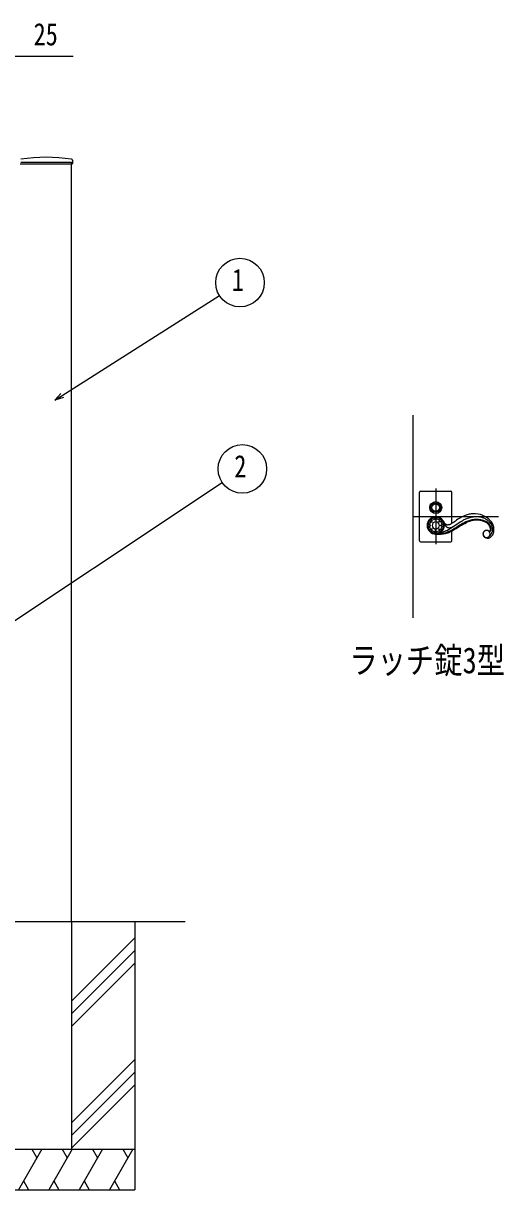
# Model space of a CAD drawing. Units: millimetres, scale not verified. Extents: x -4205 to 4205, y -2970 to 2970.
# Drawn here: x 425 to 1374, y -658 to 1647 of the extents above; entities that cross this region are included whole.
import ezdxf
from ezdxf.enums import TextEntityAlignment as Align

# ---------------------------------------------------------------- set-up
doc = ezdxf.new("R2010")
doc.units = ezdxf.units.MM
doc.header["$LTSCALE"] = 10
for name, color, linetype in [('0-1_FRONT_V1', 7, 'Continuous'), ('0-3_USER1', 3, 'Continuous'), ('0-4_YKK_12', 2, 'Continuous'), ('0-5_YKK_13', 4, 'Continuous'), ('0-6_YKK_A1', 4, 'Continuous'), ('0-7_YKK_D', 6, 'Continuous')]:
    doc.layers.add(name, color=color, linetype=linetype)
doc.styles.add('ＭＳ ゴシック', font='')
doc.styles.get('ＭＳ ゴシック').set_extended_font_data('MS Gothic')

msp = doc.modelspace()

# ---------------------------------------------------------------- linework, layer by layer
at = {"layer": '0-1_FRONT_V1'}
msp.add_line((1195.02, 872.33), (1195.02, 472.33), dxfattribs=at)
at = {"layer": '0-4_YKK_12'}
for p, q in [((1240.02, 727.33), (1240.02, 617.33)), ((1195.02, 672.33), (1364.31, 672.33))]:
    msp.add_line(p, q, dxfattribs=at)
at = {"layer": '0-5_YKK_13'}
for p, q in [((1208.02, 624.33), (1208.02, 720.33)), ((1210.02, 722.33), (1270.02, 722.33)), ((1272.02, 658.62), (1272.02, 720.33)), ((1239.84, 664.05), (1237.4, 669.94)), ((1242.36, 670.05), (1239.84, 664.05)), ((1246.49, 661.3), (1248.97, 667.31)), ((1252.63, 663.82), (1246.49, 661.3)), ((1246.5, 648.01), (1252.63, 645.49)), ((1248.97, 641.99), (1246.5, 648.01)), ((1249.25, 654.66), (1255.51, 657.27)), ((1255.51, 652.04), (1249.25, 654.66)), ((1342.22, 660.59), (1341.8, 660.89)), ((1350.19, 656.78), (1350.49, 656.24)), ((1210.02, 622.33), (1270.02, 622.33)), ((1263.44, 641.32), (1262.85, 641.13)), ((1272.02, 624.33), (1272.03, 643.56)), ((1344.37, 643.51), (1344.15, 643.65)), ((1344.37, 643.49), (1344.15, 643.63))]:
    msp.add_line(p, q, dxfattribs=at)
for points in [[(1224.83, 652.3), (1230.45, 654.66), (1224.83, 657)], [(1227.6, 663.6), (1233.21, 661.3), (1230.87, 666.97)], [(1230.87, 642.33), (1233.2, 648.01), (1227.6, 645.7)], [(1242.36, 639.26), (1239.84, 645.26), (1237.4, 639.37)], [(1247.12, 638.93), (1247.12, 638.94), (1253.82, 641.39), (1256.23, 642.33), (1258.02, 643.06), (1259.43, 643.66), (1259.97, 643.9), (1260.73, 644.25), (1261.21, 644.47), (1261.66, 644.69), (1262.06, 644.89), (1272.62, 650.89), (1274.51, 652.05), (1274.81, 652.24), (1289.96, 662.14), (1291.92, 663.32), (1292.24, 663.5), (1294.39, 664.69)], [(1258.07, 658.71), (1257.62, 659.25), (1257.3, 659.66), (1256.9, 660.21), (1256.52, 660.76), (1255.28, 662.69)], [(1255.82, 661.69), (1256.4, 660.12), (1256.96, 658.72), (1257.51, 657.46), (1257.92, 656.62), (1258.46, 655.6), (1258.98, 654.71)], [(1263.33, 650.75), (1263.65, 650.64), (1263.75, 650.61), (1263.95, 650.55), (1264.16, 650.49), (1264.71, 650.34)], [(1264.81, 640.22), (1266.38, 640.83), (1267.97, 641.52), (1269.59, 642.3), (1271.22, 643.13), (1272.84, 644.02), (1274.84, 645.17), (1276.81, 646.36), (1277.96, 647.07), (1279.44, 648.01), (1280.52, 648.71), (1286.52, 652.6), (1291.3, 655.46), (1293.99, 656.96), (1297.39, 658.73), (1300.6, 660.24)], [(1264.81, 640.2), (1266.38, 640.81), (1267.97, 641.51), (1269.59, 642.28), (1271.22, 643.11), (1272.84, 644), (1274.84, 645.15), (1276.81, 646.34), (1277.96, 647.05), (1279.44, 648), (1280.52, 648.69), (1286.52, 652.58), (1291.3, 655.44), (1293.99, 656.95), (1297.39, 658.71), (1300.6, 660.22)], [(1299.58, 661.41), (1296.33, 659.87), (1292.95, 658.1), (1288.97, 655.83), (1285.73, 653.85), (1282.3, 651.64), (1282.05, 651.48), (1277.03, 648.25), (1275.19, 647.11), (1272.96, 645.8), (1271.35, 644.9), (1269.41, 643.87), (1267.8, 643.08), (1266.21, 642.37), (1264.96, 641.86)], [(1279.08, 663.33), (1278.22, 662.71), (1277.12, 661.91), (1276.58, 661.53), (1275.26, 660.62), (1274.75, 660.28), (1273.74, 659.63), (1272.76, 659.03), (1271.56, 658.35), (1270.38, 657.75)], [(1348.19, 648.18), (1348.27, 647.48), (1348.31, 646.83)], [(1348.19, 648.16), (1348.27, 647.46), (1348.31, 646.81)], [(1354.65, 651.64), (1354.36, 653.13), (1354.1, 654.12)], [(1239.22, 637.57), (1239.53, 637.55), (1242.37, 637.34), (1244, 637.26), (1246.34, 637.2)], [(1239.22, 637.55), (1239.53, 637.53), (1242.37, 637.32), (1244, 637.24), (1246.34, 637.18)], [(1245.17, 638.71), (1242.88, 638.8), (1240.95, 638.92), (1239.67, 639.02), (1239.35, 639.05)]]:
    msp.add_lwpolyline(points, dxfattribs=at)
for radius in [11.82, 9.32, 7.33]:
    msp.add_circle((1240.02, 689.83), radius, dxfattribs=at)
for centre, radius, start, end in [((1210.02, 720.33), 2, 90, 180), ((1270.02, 720.33), 2, 0, 90), ((1240.19, 654.65), 17.1, 89.99952, 179.99961), ((1240.58, 654.26), 15.99, 92.02188, 178.60124), ((1239.8, 654.26), 15.99, 1.39626, 89.22804), ((1240.19, 654.65), 17.1, 0.00026, 90.00034), ((1336.59, 584.42), 97.65, 119.21353, 126.08696), ((1329.39, 595.21), 84.72, 111.64636, 118.51979), ((1325.6, 604.1), 68.16, 101.23816, 117.25485), ((1323.93, 605.57), 73.09, 103.79639, 110.66982), ((1319.66, 615.2), 62.75, 95.23301, 102.10644), ((1321.7, 615.14), 56.6, 92.67111, 99.54454), ((1316.45, 634.53), 43.22, 41.51125, 93.32231), ((1320.28, 629.48), 42.21, 80.20324, 91.65286), ((1317.07, 618.04), 54.05, 76.62201, 78.91376), ((1317.26, 622.25), 49.92, 68.83918, 75.71261), ((1318.38, 628.11), 44.06, 58.28284, 67.44528), ((1240.19, 654.65), 17.1, 180.00106, 270.00115), ((1240.58, 655.05), 15.99, 181.39949, 268.60513), ((1240.51, 654.34), 12.92, 141.18186, 173.4332), ((1240.51, 654.97), 12.92, 186.54805, 218.79962), ((1240.51, 654.97), 12.92, 229.10126, 261.3756), ((1240.51, 654.34), 12.92, 98.62675, 130.87858), ((1240.19, 654.65), 7, 89.99807, 179.99816), ((1240.19, 654.65), 7, 180.00184, 270.00193), ((1240.02, 654.48), 7.18, 1.39915, 88.60478), ((1240.02, 654.83), 7.18, 271.39522, 358.60085), ((1239.8, 655.04), 15.99, 271.39737, 358.60301), ((1240.19, 654.65), 17.1, 269.99991, 0), ((1239.88, 654.34), 12.92, 52.06723, 84.30866), ((1239.88, 654.34), 12.92, 7.77907, 40.01768), ((1239.88, 654.97), 12.92, 319.98744, 352.23474), ((1274.17, 673.62), 21.94, 222.79048, 225.08223), ((1273.46, 674.4), 22.02, 227.83906, 230.13081), ((1278.63, 667.14), 23.25, 212.30567, 214.59742), ((1263.64, 663.06), 7.03, 232.26737, 268.62848), ((1276.49, 666.15), 20.93, 215.7076, 217.99935), ((1274.54, 665.27), 18.86, 219.54505, 221.8368), ((1272.83, 664.49), 17.07, 223.69988, 225.99163), ((1267.6, 659.61), 9.94, 228.10386, 234.97729), ((1266.2, 658.25), 8.03, 237.63273, 249.08235), ((1263.27, 673.5), 17.47, 270.66301, 275.24606), ((1267.18, 662.13), 12.04, 258.1697, 276.46539), ((1262.41, 674.98), 19.03, 277.417, 286.57944), ((1255.98, 691.36), 36.59, 288.91349, 291.20524), ((1264.27, 678.19), 28.35, 278.65422, 280.94597), ((1256.95, 686.45), 31.68, 292.78429, 295.07605), ((1263.85, 676.07), 26.35, 282.70921, 285.00097), ((1262.57, 678.63), 29.17, 286.1267, 288.41846), ((1258.7, 687.87), 39.17, 289.52635, 291.81811), ((1256.08, 692.28), 44.24, 292.83713, 295.12888), ((1342.16, 565.17), 105.24, 111.57765, 113.8694), ((1337.59, 576.15), 91.87, 111.4536, 113.74535), ((1337.59, 576.13), 91.87, 111.4536, 113.74535), ((1337.82, 570.74), 98.48, 108.12536, 110.41711), ((1345.01, 548.85), 120.03, 107.69141, 109.98317), ((1345.01, 548.84), 120.03, 107.69141, 109.98317), ((1337.92, 557.84), 110.85, 103.80752, 106.09927), ((1331.06, 582.41), 83.87, 103.28473, 105.57648), ((1331.06, 582.39), 83.87, 103.28473, 105.57648), ((1321.19, 616.34), 50.1, 80.62407, 101.19513), ((1324.62, 596.51), 68.74, 96.18234, 100.76539), ((1324.62, 596.49), 68.74, 96.18234, 100.76539), ((1320.77, 615.58), 49.39, 78.10874, 94.12543), ((1320.77, 615.56), 49.39, 78.10874, 94.12543), ((1316.49, 603.64), 63.44, 73.72427, 78.30732), ((1317.76, 612.1), 53.47, 71.12911, 75.71217), ((1317.76, 612.09), 53.47, 71.12911, 75.71217), ((1317.89, 617.39), 49.92, 66.25673, 70.83978), ((1319.34, 622.42), 43.23, 64.10946, 68.69252), ((1319.34, 622.4), 43.23, 64.10946, 68.69252), ((1321.64, 630.24), 36.69, 56.67104, 63.54448), ((1317.98, 624.63), 41.89, 56.53705, 61.1201), ((1317.98, 624.61), 41.89, 56.53705, 61.1201), ((1326.58, 639.96), 24.4, 44.36532, 53.52777), ((1326.58, 639.94), 24.4, 44.36532, 53.52777), ((1321.68, 635.83), 35.78, 47.12158, 56.28402), ((1331.28, 645.52), 18.62, 8.77003, 54.00976), ((1330.63, 645.3), 17.8, 9.32325, 41.20169), ((1330.63, 645.28), 17.8, 9.32325, 41.20169), ((1334.25, 647.42), 18.48, 305.27263, 28.49979), ((1325.04, 640.79), 29.87, 36.21155, 45.37399), ((1337.23, 647.37), 11.2, 346.5611, 348.85285), ((1337.23, 647.36), 11.2, 346.5611, 348.85285), ((1336.04, 647.06), 12.32, 351.36858, 353.66033), ((1336.04, 647.04), 12.32, 351.36858, 353.66033), ((1334.79, 646.75), 13.53, 355.52868, 357.82044), ((1334.8, 646.73), 13.53, 355.52746, 357.81921), ((1333.49, 646.45), 14.83, 359.18252, 1.47427), ((1333.49, 646.43), 14.83, 359.18252, 1.47427), ((1305.75, 628.45), 55.32, 34.30278, 38.88583), ((1329.05, 644.47), 24.46, 30.20932, 34.79237), ((1344, 647.37), 5.75, 334.80271, 350.8194), ((1331.24, 646.39), 18.54, 3.80512, 6.09688), ((1339.94, 647.56), 9.81, 353.51157, 0.385), ((1294.67, 625.27), 66.37, 28.88869, 31.18044), ((1311.86, 637.43), 45.5, 23.65037, 25.94213), ((1314.78, 640.93), 41.48, 18.53861, 20.83037), ((1311.2, 644.25), 44.08, 5.07219, 9.65524), ((1315.54, 645.72), 39.65, 358.93027, 3.51332), ((1210.02, 624.33), 2, 180, 270), ((1239.88, 654.97), 12.92, 275.6889, 307.94698), ((1245.43, 705.62), 66.91, 269.78206, 281.23168), ((1245.87, 698.65), 61.45, 270.43526, 286.45195), ((1245.87, 698.63), 61.45, 270.43526, 286.45195), ((1232.03, 750.23), 113.36, 283.4841, 285.77585), ((1251.42, 678.17), 40.26, 287.12233, 289.41409), ((1251.42, 678.19), 40.27, 287.12909, 289.42084), ((1250.65, 679.62), 40.38, 288.47072, 290.76247), ((1270.02, 624.33), 2, 270, 0), ((1340.7, 637.64), 7.18, 91.39636, 178.602), ((1340.7, 637.99), 7.18, 181.40045, 268.60609), ((1346.59, 638.34), 13.07, 182.87809, 187.46115), ((1340.81, 637.82), 7.27, 151.50564, 181.13329), ((1343.5, 638.26), 10, 189.3217, 200.77132), ((1341.73, 638.05), 8.28, 203.77878, 242.37096), ((1341.57, 636.83), 8.43, 127.44641, 148.01747), ((1347.47, 627.92), 19.11, 122.95178, 125.24353), ((1340.69, 637.75), 7.18, 106.48468, 120.21921), ((1343.54, 642.64), 13.2, 244.62341, 256.07304), ((1340.28, 637.89), 6.94, 56.14509, 103.5842), ((1343.03, 642.89), 13.33, 258.47451, 272.20903), ((1340.53, 637.81), 7, 359.99996, 90), ((1340.53, 637.81), 7, 269.99991, 0), ((1342.65, 640.27), 10.73, 274.78991, 283.95235), ((1348.26, 650.28), 7.81, 240.14222, 244.72528), ((1348.26, 650.26), 7.81, 240.14222, 244.72528), ((1347.13, 648.56), 5.79, 247.52643, 252.10948), ((1347.13, 648.54), 5.79, 247.52643, 252.10948), ((1341.06, 643.62), 14.39, 286.87049, 298.32011), ((1346.73, 648.28), 5.4, 255.243, 259.82605), ((1346.73, 648.26), 5.4, 255.243, 259.82605), ((1346.21, 645.5), 2.71, 253.65097, 269.66766), ((1346.18, 646.32), 3.38, 263.11216, 269.98559), ((1346.18, 646.3), 3.38, 263.14038, 270.01381), ((1346.06, 645), 2.08, 273.43737, 307.56043), ((1346.06, 645.02), 2.08, 273.44616, 307.56923), ((1345.98, 646.39), 3.61, 273.44679, 289.46348), ((1345.44, 647), 4.37, 293.49075, 309.50744), ((1345.59, 645.29), 2.59, 312.17595, 323.62557), ((1345.59, 645.27), 2.59, 312.17595, 323.62557), ((1344.12, 646.11), 4.27, 326.43962, 331.02267), ((1344.12, 646.09), 4.27, 326.43962, 331.02267), ((1339.44, 648.01), 9.3, 334.75707, 337.04883), ((1339.44, 647.99), 9.3, 334.76965, 337.0614), ((1340.34, 643.31), 14.48, 301.40581, 321.97686), ((1338.36, 647.69), 10.19, 341.07731, 343.36906), ((1338.36, 647.67), 10.19, 341.07731, 343.36906), ((1344.7, 647.34), 5.12, 313.5031, 331.79879), ((1336.95, 645.07), 18.25, 324.16639, 337.90091), ((1326.17, 647.81), 29.31, 340.8777, 347.75113), ((1326.82, 646.33), 28.38, 350.39229, 357.26573)]:
    msp.add_arc(centre, radius, start, end, dxfattribs=at)
at = {"layer": '0-6_YKK_A1'}
for p, q in [((418.42, 1368.83), (521.62, 1368.83)), ((520.02, -127.67), (520.02, 1368.83)), ((521.77, 1376.02), (522.12, 1369.36)), ((-1090.88, -127.67), (744.74, -127.67)), ((520.02, -127.67), (520.02, -577.67)), ((645.02, -127.67), (645.02, -657.67)), ((645.02, -160.46), (520.02, -285.46)), ((645.02, -185.46), (520.02, -310.46)), ((645.02, -210.46), (520.02, -335.46)), ((645.02, -400.46), (520.02, -525.46)), ((645.02, -425.46), (520.02, -550.46)), ((645.02, -450.46), (520.02, -575.46)), ((295.02, -577.67), (645.02, -577.67)), ((461.21, -577.67), (415.02, -657.67)), ((420.02, -577.67), (520.02, -577.67)), ((441.21, -577.67), (451.21, -594.99)), ((521.21, -577.67), (475.02, -657.67)), ((501.21, -577.67), (511.21, -594.99)), ((581.21, -577.67), (535.02, -657.67)), ((561.21, -577.67), (571.21, -594.99)), ((641.21, -577.67), (595.02, -657.67)), ((621.21, -577.67), (631.21, -594.99)), ((425.02, -640.35), (435.02, -657.67)), ((485.02, -640.35), (495.02, -657.67)), ((545.02, -640.35), (555.02, -657.67)), ((605.02, -640.35), (615.02, -657.67)), ((295.02, -657.67), (645.02, -657.67))]:
    msp.add_line(p, q, dxfattribs=at)
msp.add_lwpolyline([(420.02, 1372.33), (520.02, 1372.33), (520.02, 1368.83)], dxfattribs=at)
for centre, radius, start, end in [((470.02, 1061.83), 320, 80.9989, 99.0011), ((519.77, 1375.91), 2, 3, 80.9989), ((521.62, 1369.33), 0.5, 270, 3)]:
    msp.add_arc(centre, radius, start, end, dxfattribs=at)
at = {"layer": '0-7_YKK_D'}
for points in [[(395.02, 1581.83), (420.02, 1581.83), (523.42, 1581.83)], [(487.25, 902.08), (501.6, 911.19), (812.49, 1108.63)], [(504.04, 907.35), (487.25, 902.08), (499.16, 915.04)], [(292.02, 389.96), (306.18, 399.38), (817.8, 739.71)]]:
    msp.add_lwpolyline(points, dxfattribs=at)
for centre in [(853.01, 1134.36), (857.77, 766.29)]:
    msp.add_circle(centre, 48, dxfattribs=at)

# ---------------------------------------------------------------- texts
at = {"layer": '0-3_USER1', "style": 'ＭＳ ゴシック', "width": 0.8}
msp.add_text('ラッチ錠3型', height=51.32, dxfattribs=at).set_placement((1069.2, 347), align=Align.BOTTOM_LEFT)
at = {"layer": '0-7_YKK_D', "style": 'ＭＳ ゴシック', "width": 0.8}
for s, p in [('25', (445.02, 1589.83)), ('1', (837.01, 1104.36)), ('2', (841.77, 736.29))]:
    msp.add_text(s, height=43.99, dxfattribs=at).set_placement(p, align=Align.BOTTOM_LEFT)

doc.saveas('drawing.dxf')
